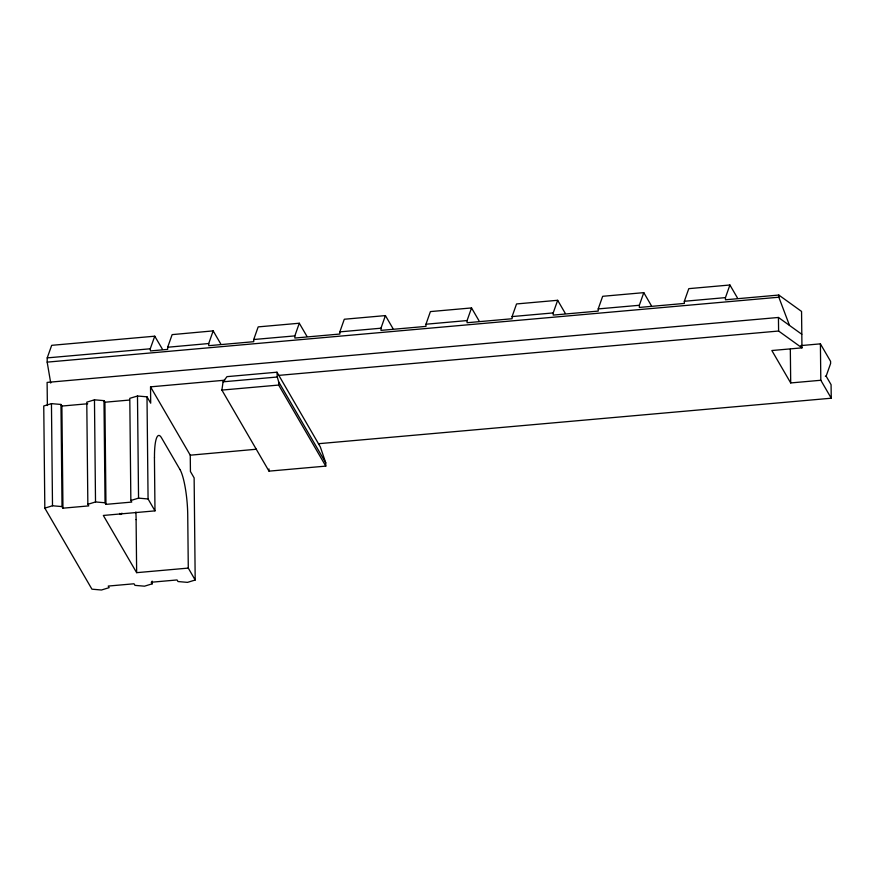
<?xml version="1.0" encoding="UTF-8"?>
<svg xmlns="http://www.w3.org/2000/svg" width="875" height="875" viewBox="0 0 875 875"><rect width="100%" height="100%" fill="white"/><g stroke="black" fill="none" stroke-linecap="round" stroke-linejoin="round"><path stroke-width="1.31" d="M220.686 343.82L213.172 330.881L172.134 334.622L167.672 347.244L167.672 349.398L150.478 350.93L150.248 348.786L154.755 336.197L51.68 345.33L47.217 357.886L47.173 362.13L50.728 383.053M223.081 381.817L221.889 390.086L268.997 471.144L325.784 466.113L325.752 462.842L320.316 446.895L276.992 372.203L226.997 376.644L223.081 381.817L277.298 377.005L278.633 381.784L325.752 462.842M306.819 336.142L299.294 323.236L258.169 326.889L253.717 339.522L253.739 341.688L208.742 345.68L208.72 343.536L213.172 330.881M392.941 328.508L385.416 315.591L344.291 319.244L339.839 331.866L339.861 334.031L294.864 338.034L294.842 335.891L299.294 323.236M479.062 320.863L471.538 307.934L430.412 311.587L425.961 324.22L425.983 326.386L380.986 330.378L380.964 328.212L385.416 315.591M565.184 313.217L557.67 300.289L516.545 303.942L512.083 316.575L512.105 318.741L467.108 322.733L467.086 320.567L471.538 307.934M651.306 305.572L643.792 292.644L602.667 296.297L598.205 308.919L598.227 311.084L553.23 315.087L553.208 312.922L557.67 300.289M737.428 297.916L729.914 284.998L688.789 288.652L684.327 301.273L684.348 303.439L639.352 307.442L639.33 305.277L643.792 292.644M318.467 443.713L831.25 398.212L820.816 380.264L790.705 382.944L771.848 350.525L801.959 347.856L801.555 311.434L778.805 295.05L725.473 299.786L725.452 297.62L729.914 284.998M831.25 398.212L831.075 384.672L826.142 376.163L830.605 363.519L830.583 361.353L820.4 343.853L800.767 345.603M224.788 380.209L150.533 386.848L150.697 403.178L147 396.823L137.484 396.003L129.795 398.344L130.856 500.489L131.775 502.075L105.962 504.372L104.913 402.227L103.983 400.641L94.467 399.82L86.778 402.172L87.85 504.306L88.769 505.892L62.956 508.178L61.884 406.055L60.966 404.458L51.45 403.638L43.75 405.989L44.822 508.123L91.941 589.181L101.467 590.002L109.145 587.65L108.227 586.064L134.039 583.778L134.969 585.364L144.495 586.184L152.173 583.833L152.152 581.109M44.822 508.123L52.5 505.772L62.027 506.592L62.956 508.178M87.85 504.306L95.517 501.955L105.044 502.775L105.962 504.372M130.856 500.489L138.545 498.137L148.072 498.969L154.984 510.869L103.338 515.452L136.653 572.666L188.289 568.094L195.191 580.016L187.512 582.367L177.986 581.547L177.067 579.95L151.255 582.247L152.173 583.833M325.784 466.113L278.666 385.055L221.889 390.086M167.672 347.244L208.72 343.536M150.533 386.848L190.258 455.186L256.43 449.236M253.717 339.522L294.842 335.891M339.839 331.866L380.964 328.212M425.961 324.22L467.086 320.567M512.083 316.575L553.208 312.922M598.205 308.919L639.33 305.277M684.327 301.273L725.452 297.62M47.217 357.886L150.248 348.786M801.795 334.272L789.502 325.423L778.827 297.216L47.173 362.13M789.502 325.423L778.433 317.461L47.108 382.408L47.381 405.541M278.83 375.375L778.608 331.034L801.959 347.856M61.884 406.055L87.697 403.758M104.913 402.227L129.358 400.061M825.355 376.217L826.142 376.163M154.755 336.197L162.312 349.016M179.998 469.58L161.503 437.795A35.197 6.716 85 0 0 154.481 457.833M276.992 372.203L277.298 377.005M820.816 380.264L820.4 343.853M790.705 382.944L790.322 349.223M778.433 317.461L778.608 331.034M778.805 295.05L778.827 297.216M278.633 381.784L278.666 385.055M268.975 468.967L268.997 471.144M195.191 580.016L194.13 477.881L190.433 471.527L190.258 455.186M188.289 568.094L187.731 514.981A35.208 6.748 84.9 0 0 179.998 469.547M147 396.823L148.072 498.969M137.484 396.003L138.545 498.137M136.095 519.564L136.653 572.666M103.983 400.641L105.044 502.775M94.467 399.82L95.517 501.955M60.966 404.458L62.027 506.592M51.45 403.638L52.5 505.772M154.438 457.767L154.984 510.869M135.855 511.984A35.208 6.748 84.9 0 1 136.117 519.597M121.931 513.166A15.4 2.953 84.9 0 1 119.689 513.428"/></g></svg>
